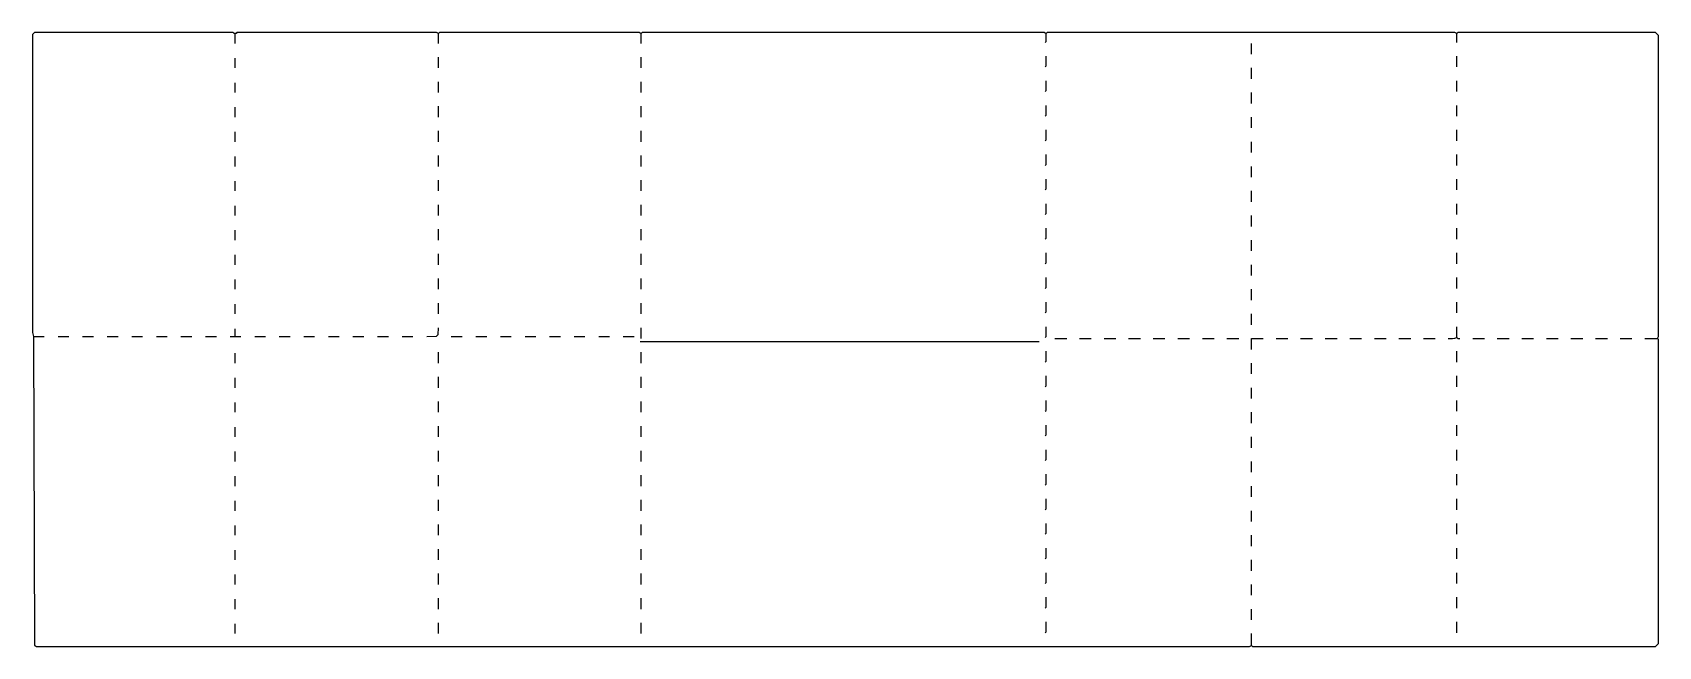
# Model space of a CAD drawing. Extents: x 85 to 1739, y 34 to 658.
import ezdxf

# ---------------------------------------------------------------- set-up
doc = ezdxf.new("R2010")
doc.units = 0
doc.layers.get('0').update_dxf_attribs({"linetype": 'CONTINUOUS'})

msp = doc.modelspace()

# ---------------------------------------------------------------- linework, layer by layer
at = {"color": 250, "linetype": 'CONTINUOUS'}
for points in [[(1325, 35), (1326, 34), (1736, 34), (1739, 37), (1739, 346), (1738, 347), (1739, 349), (1739, 655), (1736, 658), (1535, 658), (1534, 657), (1533.1, 657.2), (1532, 658), (1117, 658), (1116, 657), (1115.1, 657.2), (1114, 658), (705, 658), (704, 657), (703.1, 657.2), (702, 658), (499, 658), (498, 657), (496, 658), (293, 658), (292, 657), (290, 657), (289, 658), (87, 658), (86, 657), (85, 656), (85, 353), (86, 349), (87, 35), (87.9, 34.7), (89, 34), (1323, 34), (1325, 35), (1325, 47)], [(291, 647), (291, 657)], [(704, 647), (704, 657)], [(1534, 648), (1534, 657)], [(291, 622), (291, 632)], [(704, 622), (704, 633)], [(1534, 623), (1534, 634)], [(291, 597), (291, 607)], [(704, 597), (704, 608)], [(1534, 598), (1534, 609)], [(291, 572), (291, 582)], [(704, 572), (704, 583)], [(1534, 573), (1534, 584)], [(291, 547), (291, 557)], [(704, 547), (704, 558)], [(1534, 548), (1534, 559)], [(291, 522), (291, 532)], [(704, 522), (704, 533)], [(1534, 523), (1534, 534)], [(291, 497), (291, 507)], [(704, 497), (704, 508)], [(1534, 498), (1534, 509)], [(291, 472), (291, 482)], [(704, 472), (704, 483)], [(1534, 473), (1534, 484)], [(291, 447), (291, 457)], [(704, 447), (704, 458)], [(1534, 448), (1534, 459)], [(291, 422), (291, 432)], [(704, 422), (704, 433)], [(1534, 423), (1534, 434)], [(291, 397), (291, 407)], [(704, 397), (704, 408)], [(1534, 398), (1534, 409)], [(291, 372), (291, 382)], [(704, 372), (704, 383)], [(1534, 373), (1534, 384)], [(86, 349), (97, 349)], [(111, 349), (122, 349)], [(136, 349), (147, 349)], [(161, 349), (172, 349)], [(186, 349), (197, 349)], [(211, 349), (222, 349)], [(236, 349), (247, 349)], [(261, 349), (272, 349)], [(286, 349), (291, 349), (297, 349)], [(291, 349), (291, 357)], [(311, 349), (322, 349)], [(336, 349), (347, 349)], [(361, 349), (372, 349)], [(386, 349), (397, 349)], [(411, 349), (422, 349)], [(436, 349), (447, 349)], [(461, 349), (472, 349)], [(511, 349), (522, 349)], [(536, 349), (547, 349)], [(561, 349), (572, 349)], [(586, 349), (597, 349)], [(611, 349), (622, 349)], [(636, 349), (647, 349)], [(661, 349), (672, 349)], [(686, 349), (697, 349)], [(704, 347), (704, 358)], [(1534, 348), (1534, 359)], [(291, 322), (291, 332)], [(704, 322), (704, 333)], [(1125, 347), (1137, 347)], [(1150, 347), (1162, 347)], [(1175, 347), (1187, 347)], [(1200, 347), (1212, 347)], [(1225, 347), (1237, 347)], [(1250, 347), (1262, 347)], [(1275, 347), (1287, 347)], [(1300, 347), (1312, 347)], [(1350, 347), (1362, 347)], [(1375, 347), (1387, 347)], [(1400, 347), (1412, 347)], [(1425, 347), (1437, 347)], [(1450, 347), (1462, 347)], [(1475, 347), (1487, 347)], [(1500, 347), (1512, 347)], [(1534, 323), (1534, 334)], [(1550, 347), (1562, 347)], [(1575, 347), (1587, 347)], [(1600, 347), (1612, 347)], [(1625, 347), (1637, 347)], [(1650, 347), (1662, 347)], [(1675, 347), (1687, 347)], [(1700, 347), (1712, 347)], [(1725, 347), (1738, 347)], [(291, 297), (291, 307)], [(704, 297), (704, 308)], [(1534, 298), (1534, 309)], [(291, 272), (291, 282)], [(704, 272), (704, 283)], [(1534, 273), (1534, 284)], [(291, 247), (291, 257)], [(704, 247), (704, 258)], [(1534, 248), (1534, 259)], [(291, 222), (291, 232)], [(704, 222), (704, 233)], [(1534, 223), (1534, 234)], [(291, 197), (291, 207)], [(704, 197), (704, 208)], [(1534, 198), (1534, 209)], [(291, 172), (291, 182)], [(704, 172), (704, 183)], [(1534, 173), (1534, 184)], [(291, 147), (291, 157)], [(704, 147), (704, 158)], [(1534, 148), (1534, 159)], [(704, 122), (704, 133)], [(1534, 123), (1534, 134)], [(291, 122), (291, 132)], [(291, 97), (291, 107)], [(704, 97), (704, 108)], [(1534, 98), (1534, 109)], [(704, 72), (704, 83)], [(1534, 73), (1534, 84)], [(291, 72), (291, 82)], [(291, 47), (291, 57)], [(704, 47), (704, 58)], [(1534, 48), (1534, 59)]]:
    msp.add_lwpolyline(points, dxfattribs=at)
at = {"color": 251, "linetype": 'CONTINUOUS'}
for points in [[(498, 647), (498, 657)], [(1115, 648), (1116, 649), (1116, 657)], [(1325, 636), (1325, 647)], [(498, 622), (498, 633)], [(1325, 611), (1325, 622)], [(498, 597), (498, 608)], [(1325, 586), (1325, 597)], [(498, 572), (498, 583)], [(1325, 561), (1325, 572)], [(498, 547), (498, 558)], [(1325, 536), (1325, 547)], [(498, 522), (498, 533)], [(1325, 511), (1325, 522)], [(498, 497), (498, 508)], [(1325, 486), (1325, 497)], [(498, 472), (498, 483)], [(1325, 461), (1325, 472)], [(498, 447), (498, 458)], [(1325, 436), (1325, 447)], [(498, 422), (498, 433)], [(1325, 411), (1325, 422)], [(498, 397), (498, 408)], [(1325, 386), (1325, 397)], [(498, 372), (498, 383)], [(1325, 361), (1325, 372)], [(498, 322), (498, 333)], [(703, 344), (1109, 344)], [(1325, 311), (1325, 322)], [(498, 297), (498, 308)], [(498, 272), (498, 283)], [(1325, 286), (1325, 297)], [(1325, 261), (1325, 272)], [(498, 247), (498, 258)], [(498, 222), (498, 233)], [(1325, 236), (1325, 247)], [(1325, 211), (1325, 222)], [(498, 197), (498, 208)], [(498, 172), (498, 183)], [(1325, 186), (1325, 197)], [(1325, 161), (1325, 172)], [(498, 147), (498, 158)], [(498, 122), (498, 133)], [(1325, 136), (1325, 147)], [(1325, 111), (1325, 122)], [(498, 97), (498, 108)], [(498, 72), (498, 83)], [(1325, 86), (1325, 97)], [(1325, 61), (1325, 72)], [(498, 47), (498, 58)]]:
    msp.add_lwpolyline(points, dxfattribs=at)
at = {"color": 252, "linetype": 'CONTINUOUS'}
for points in [[(1115, 623), (1116, 624), (1116, 634)], [(1115, 598), (1116, 599), (1116, 609)], [(1115, 573), (1116, 574), (1116, 584)], [(1115, 548), (1116, 549), (1116, 559)], [(1115, 523), (1116, 524), (1116, 534)], [(1115, 498), (1116, 499), (1116, 509)], [(1115, 473), (1116, 474), (1116, 484)], [(1115, 448), (1116, 449), (1116, 459)], [(1115, 423), (1116, 424), (1116, 434)], [(1115, 398), (1116, 399), (1116, 409)], [(1115, 373), (1116, 374), (1116, 384)], [(1115, 348), (1116, 349), (1116, 359)], [(1115, 323), (1116, 324), (1116, 334)], [(1115, 298), (1116, 299), (1116, 309)], [(1115, 273), (1116, 274), (1116, 284)], [(1115, 248), (1116, 249), (1116, 259)], [(1115, 223), (1116, 224), (1116, 234)], [(1115, 198), (1116, 199), (1116, 209)], [(1115, 173), (1116, 174), (1116, 184)], [(1115, 148), (1116, 149), (1116, 159)], [(1115, 123), (1116, 124), (1116, 134)], [(1115, 98), (1116, 99), (1116, 109)], [(1115, 73), (1116, 74), (1116, 84)], [(1115, 48), (1116, 49), (1116, 59)]]:
    msp.add_lwpolyline(points, dxfattribs=at)
at = {"color": 197, "linetype": 'CONTINUOUS'}
msp.add_lwpolyline([(486, 349), (496, 349.5), (497.6, 351.1), (498, 358)], dxfattribs=at)
at = {"color": 250, "linetype": 'CONTINUOUS'}
msp.add_lwpolyline([(1525, 347, 0.083987), (1534, 348), (1535, 347), (1537, 347)], format="xyb", dxfattribs=at)
at = {"color": 27, "linetype": 'CONTINUOUS'}
msp.add_lwpolyline([(1325, 336), (1325, 347), (1337, 347)], dxfattribs=at)

doc.saveas('drawing.dxf')
